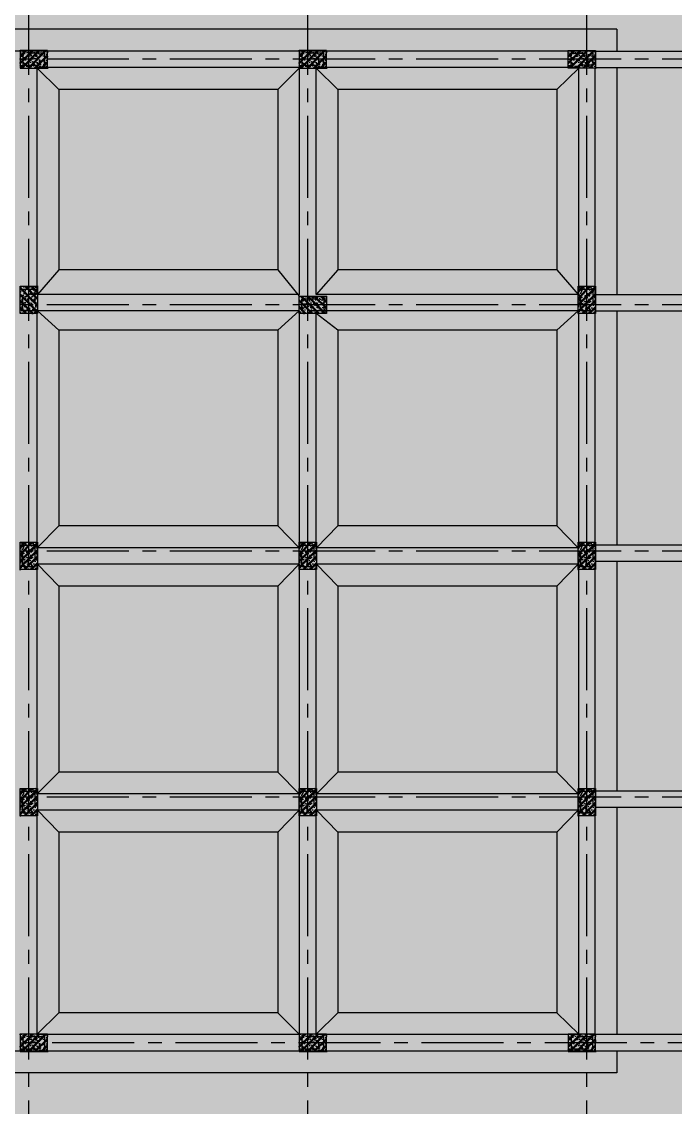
# Model space of a CAD drawing. Header units: millimetres. Extents: x 71 to 1994474, y -338610 to 1053.
# Drawn here: x 1894231 to 1906176, y -190594 to -170749 of the extents above; entities that cross this region are included whole.
import ezdxf

# ---------------------------------------------------------------- set-up
doc = ezdxf.new("R2010")
doc.units = ezdxf.units.MM
doc.header["$LTSCALE"] = 1000
doc.header["$MEASUREMENT"] = 0
doc.linetypes.add('CENTER2', pattern=[1.125, 0.75, -0.125, 0.125, -0.125])
doc.linetypes.add('HIDDEN', pattern=[0.375, 0.25, -0.125])
for name, color, linetype in [('CDC.01.AXIS', 160, 'CENTER2'), ('CDC.03.BORDER', 3, 'CONTINUOUS'), ('CDC.04.HIDDEN', 8, 'HIDDEN'), ('CDC.09.COLUMN', 4, 'CONTINUOUS'), ('CDC.10.HATCH', 163, 'CONTINUOUS')]:
    doc.layers.add(name, color=color, linetype=linetype)

msp = doc.modelspace()

# ---------------------------------------------------------------- hatches: boundary and pattern name
at = {"layer": 'CDC.10.HATCH'}
h = msp.add_hatch(dxfattribs=at)
h.set_pattern_fill('AR-SAND', color=256, scale=300, style=0)
h.set_pattern_definition([(37.5, (-5927.9, -8e-05), (-18.89801, 578.04713), [0, -456, 0, -510, 0, -487.5]), (7.5, (-5927.9, -8e-05), (530.933, 846.64382), [0, -246, 0, -411, 0, -157.5]), (327.5, (-6296.9, -8e-05), (934.24256, 1.69772), [0, -150, 0, -540, 0, -705]), (317.5, (-6296.9, -8e-05), (901.83798, 263.30267), [0, -75, 0, -354, 0, -405])])
h.paths.add_polyline_path([(1906445.5, -168435.3), (1934540.5, -168435.3), (1934540.5, -195215.3), (1908140.5, -195215.3), (1908140.5, -192415.3), (1881160.5, -192415.3), (1881160.5, -168435.3)])
h = msp.add_hatch(dxfattribs=at)
h.set_pattern_fill('1BETONG2-BOP', color=256, scale=20, angle=90, style=0, pattern_type=2)
h.set_pattern_definition([(140, (3902.73, -327572.97), (12.550427, 143.4520365), [15, -165]), (85, (3902.73, -327572.97), (-150.438427, -27.750267), [12, -132]), (190.4514, (3903.78, -327561.01), (-137.887908, 115.701876), [12.748038, -140.228422]), (136.1842, (3862.73, -327572.97), (33.103803, 213.44821), [22.5, -247.5]), (186.6356, (3865.49, -327555.18), (-194.823574, 186.93254), [19.122058, -210.3426]), (81.1842, (3862.73, -327572.97), (-194.82372, 186.93239), [18, -198]), (111, (3872.73, -327552.97), (80.523778, 119.3814104), [15, -165]), (316, (3872.73, -327552.97), (73.107962, 134.376424), [12, -132]), (161.4514, (3879.44, -327543.02), (-64.506099, 168.044526), [12.748038, -140.228422]), (157.5, (3902.73, -327572.967), (-58.8748924, -31.1832367), [0, -130.4, 0, -134, 0, -132.5]), (94.5, (3902.73, -327572.97), (-76.0206377, 56.6701848), [0, -76.4, 0, -127.4, 0, -50.5]), (57.5, (3902.73, -327617.57), (4.5109743, 106.7644872), [0, -50, 0, -156, 0, -207]), (47.5, (3902.73, -327637.57), (-20.0209965, 116.637234), [0, -65, 0, -103.6, 0, -147]), (45, (3902.73, -327572.97), (-60.1040764, 60.1040764), []), (45, (3878.23, -327572.97), (-60.1040764, 60.1040764), [])])
h.paths.add_polyline_path([(1894700.5, -171275.3), (1894200.5, -171275.3), (1894200.5, -171595.3), (1894700.5, -171595.3)])
h = msp.add_hatch(dxfattribs=at)
h.set_pattern_fill('1BETONG2-BOP', color=256, scale=20, angle=90, style=0, pattern_type=2)
h.set_pattern_definition([(140, (9002.73, -327572.97), (12.550427, 143.4520365), [15, -165]), (85, (9002.73, -327572.97), (-150.438427, -27.750267), [12, -132]), (190.4514, (9003.78, -327561.01), (-137.887908, 115.701876), [12.748038, -140.228422]), (136.1842, (8962.73, -327572.97), (33.103803, 213.44821), [22.5, -247.5]), (186.6356, (8965.49, -327555.18), (-194.823574, 186.93254), [19.122058, -210.3426]), (81.1842, (8962.73, -327572.97), (-194.82372, 186.93239), [18, -198]), (111, (8972.73, -327552.97), (80.523778, 119.3814104), [15, -165]), (316, (8972.73, -327552.97), (73.107962, 134.376424), [12, -132]), (161.4514, (8979.44, -327543.02), (-64.506099, 168.044526), [12.748038, -140.228422]), (157.5, (9002.73, -327572.967), (-58.8748924, -31.1832367), [0, -130.4, 0, -134, 0, -132.5]), (94.5, (9002.73, -327572.97), (-76.0206377, 56.6701848), [0, -76.4, 0, -127.4, 0, -50.5]), (57.5, (9002.73, -327617.57), (4.5109743, 106.7644872), [0, -50, 0, -156, 0, -207]), (47.5, (9002.73, -327637.57), (-20.0209965, 116.637234), [0, -65, 0, -103.6, 0, -147]), (45, (9002.73, -327572.97), (-60.1040764, 60.1040764), []), (45, (8978.23, -327572.97), (-60.1040764, 60.1040764), [])])
h.paths.add_polyline_path([(1899800.5, -171275.3), (1899300.5, -171275.3), (1899300.5, -171595.3), (1899800.5, -171595.3)])
h = msp.add_hatch(dxfattribs=at)
h.set_pattern_fill('1BETONG2-BOP', color=256, scale=20, angle=90, style=0, pattern_type=2)
h.set_pattern_definition([(140, (13922.73, -327572.97), (12.550427, 143.4520365), [15, -165]), (85, (13922.73, -327572.97), (-150.438427, -27.750267), [12, -132]), (190.4514, (13923.78, -327561.01), (-137.887908, 115.701876), [12.748038, -140.228422]), (136.1842, (13882.73, -327572.97), (33.103803, 213.44821), [22.5, -247.5]), (186.6356, (13885.49, -327555.18), (-194.823574, 186.93254), [19.122058, -210.3426]), (81.1842, (13882.73, -327572.97), (-194.82372, 186.93239), [18, -198]), (111, (13892.73, -327552.97), (80.523778, 119.3814104), [15, -165]), (316, (13892.73, -327552.97), (73.107962, 134.376424), [12, -132]), (161.4514, (13899.44, -327543.02), (-64.506099, 168.044526), [12.748038, -140.228422]), (157.5, (13922.73, -327572.967), (-58.8748924, -31.1832367), [0, -130.4, 0, -134, 0, -132.5]), (94.5, (13922.73, -327572.97), (-76.0206377, 56.6701848), [0, -76.4, 0, -127.4, 0, -50.5]), (57.5, (13922.73, -327617.57), (4.5109743, 106.7644872), [0, -50, 0, -156, 0, -207]), (47.5, (13922.73, -327637.57), (-20.0209965, 116.637234), [0, -65, 0, -103.6, 0, -147]), (45, (13922.73, -327572.97), (-60.1040764, 60.1040764), []), (45, (13898.23, -327572.97), (-60.1040764, 60.1040764), [])])
h.paths.add_polyline_path([(1904720.5, -171275.3), (1904220.5, -171275.3), (1904220.5, -171595.3), (1904720.5, -171595.3)])
h = msp.add_hatch(dxfattribs=at)
h.set_pattern_fill('1BETONG2-BOP', color=256, scale=20, angle=180, style=0, pattern_type=2)
h.set_pattern_definition([(230, (2050498.23, -2066383.07), (-143.4520365, 12.550427), [15, -165]), (175, (2050498.23, -2066383.07), (27.750267, -150.438427), [12, -132]), (280.4514, (2050486.28, -2066382.03), (-115.701876, -137.887908), [12.748038, -140.228422]), (226.1842, (2050498.23, -2066423.07), (-213.44821, 33.103803), [22.5, -247.5]), (276.6356, (2050480.44, -2066420.31), (-186.93254, -194.823574), [19.122058, -210.3426]), (171.1842, (2050498.23, -2066423.07), (-186.93239, -194.82372), [18, -198]), (201, (2050478.23, -2066413.07), (-119.3814104, 80.523778), [15, -165]), (46, (2050478.23, -2066413.07), (-134.376424, 73.107962), [12, -132]), (251.4514, (2050468.28, -2066406.36), (-168.044526, -64.506099), [12.748038, -140.228422]), (247.5, (2050498.23, -2066383.07), (31.1832367, -58.8748924), [0, -130.4, 0, -134, 0, -132.5]), (184.5, (2050498.23, -2066383.07), (-56.6701848, -76.0206377), [0, -76.4, 0, -127.4, 0, -50.5]), (147.5, (2050542.83, -2066383.07), (-106.7644872, 4.5109743), [0, -50, 0, -156, 0, -207]), (137.5, (2050562.83, -2066383.07), (-116.637234, -20.0209965), [0, -65, 0, -103.6, 0, -147]), (135, (2050498.23, -2066383.07), (-60.1040764, -60.1040764), []), (135, (2050498.23, -2066407.57), (-60.1040764, -60.1040764), [])])
h.paths.add_polyline_path([(1894200.5, -175585.3), (1894200.5, -176085.3), (1894520.5, -176085.3), (1894520.5, -175585.3)])
h = msp.add_hatch(dxfattribs=at)
h.set_pattern_fill('1BETONG2-BOP', color=256, scale=20, angle=90, style=0, pattern_type=2)
h.set_pattern_definition([(140, (19022.73, -331882.97), (12.550427, 143.4520365), [15, -165]), (85, (19022.73, -331882.97), (-150.438427, -27.750267), [12, -132]), (190.4514, (19023.78, -331871.01), (-137.887908, 115.701876), [12.748038, -140.228422]), (136.1842, (18982.73, -331882.97), (33.103803, 213.44821), [22.5, -247.5]), (186.6356, (18985.49, -331865.18), (-194.823574, 186.93254), [19.122058, -210.3426]), (81.1842, (18982.73, -331882.97), (-194.82372, 186.93239), [18, -198]), (111, (18992.73, -331862.97), (80.523778, 119.3814104), [15, -165]), (316, (18992.73, -331862.97), (73.107962, 134.376424), [12, -132]), (161.4514, (18999.44, -331853.02), (-64.506099, 168.044526), [12.748038, -140.228422]), (157.5, (19022.73, -331882.967), (-58.8748924, -31.1832367), [0, -130.4, 0, -134, 0, -132.5]), (94.5, (19022.73, -331882.97), (-76.0206377, 56.6701848), [0, -76.4, 0, -127.4, 0, -50.5]), (57.5, (19022.73, -331927.57), (4.5109743, 106.7644872), [0, -50, 0, -156, 0, -207]), (47.5, (19022.73, -331947.57), (-20.0209965, 116.637234), [0, -65, 0, -103.6, 0, -147]), (45, (19022.73, -331882.97), (-60.1040764, 60.1040764), []), (45, (18998.23, -331882.97), (-60.1040764, 60.1040764), [])])
h.paths.add_polyline_path([(1904720.5, -175585.3), (1904400.5, -175585.3), (1904400.5, -176085.3), (1904720.5, -176085.3)])
h = msp.add_hatch(dxfattribs=at)
h.set_pattern_fill('1BETONG2-BOP', color=256, scale=20, style=0, pattern_type=2)
h.set_pattern_definition([(50, (1743502.83, 1709612.54), (143.4520365, -12.550427), [15, -165]), (355, (1743502.83, 1709612.54), (-27.750267, 150.438427), [12, -132]), (100.4514, (1743514.79, 1709611.49), (115.701876, 137.887908), [12.748038, -140.228422]), (46.1842, (1743502.83, 1709652.54), (213.44821, -33.103803), [22.5, -247.5]), (96.6356, (1743520.62, 1709649.78), (186.93254, 194.823574), [19.122058, -210.3426]), (351.1842, (1743502.83, 1709652.54), (186.93239, 194.82372), [18, -198]), (21, (1743522.83, 1709642.54), (119.3814104, -80.523778), [15, -165]), (226, (1743522.83, 1709642.54), (134.376424, -73.107962), [12, -132]), (71.4514, (1743532.78, 1709635.82), (168.044526, 64.506099), [12.748038, -140.228422]), (67.5, (1743502.834, 1709612.535), (-31.1832367, 58.8748924), [0, -130.4, 0, -134, 0, -132.5]), (4.5, (1743502.834, 1709612.535), (56.6701848, 76.0206377), [0, -76.4, 0, -127.4, 0, -50.5]), (327.5, (1743458.234, 1709612.535), (106.7644872, -4.5109743), [0, -50, 0, -156, 0, -207]), (317.5, (1743438.23, 1709612.535), (116.637234, 20.0209965), [0, -65, 0, -103.6, 0, -147]), (315, (1743502.83, 1709612.535), (60.1040764, 60.1040764), []), (315, (1743502.83, 1709637.035), (60.1040764, 60.1040764), [])])
h.paths.add_polyline_path([(1899800.5, -176085.3), (1899800.5, -175765.3), (1899300.5, -175765.3), (1899300.5, -176085.3)])
h = msp.add_hatch(dxfattribs=at)
h.set_pattern_fill('1BETONG2-BOP', color=256, scale=20, angle=90, style=0, pattern_type=2)
h.set_pattern_definition([(140, (8822.73, -336562.97), (12.550427, 143.4520365), [15, -165]), (85, (8822.73, -336562.97), (-150.438427, -27.750267), [12, -132]), (190.4514, (8823.78, -336551.01), (-137.887908, 115.701876), [12.748038, -140.228422]), (136.1842, (8782.73, -336562.97), (33.103803, 213.44821), [22.5, -247.5]), (186.6356, (8785.49, -336545.18), (-194.823574, 186.93254), [19.122058, -210.3426]), (81.1842, (8782.73, -336562.97), (-194.82372, 186.93239), [18, -198]), (111, (8792.73, -336542.97), (80.523778, 119.3814104), [15, -165]), (316, (8792.73, -336542.97), (73.107962, 134.376424), [12, -132]), (161.4514, (8799.44, -336533.02), (-64.506099, 168.044526), [12.748038, -140.228422]), (157.5, (8822.73, -336562.967), (-58.8748924, -31.1832367), [0, -130.4, 0, -134, 0, -132.5]), (94.5, (8822.73, -336562.97), (-76.0206377, 56.6701848), [0, -76.4, 0, -127.4, 0, -50.5]), (57.5, (8822.73, -336607.57), (4.5109743, 106.7644872), [0, -50, 0, -156, 0, -207]), (47.5, (8822.73, -336627.57), (-20.0209965, 116.637234), [0, -65, 0, -103.6, 0, -147]), (45, (8822.73, -336562.97), (-60.1040764, 60.1040764), []), (45, (8798.23, -336562.97), (-60.1040764, 60.1040764), [])])
h.paths.add_polyline_path([(1894520.5, -180265.3), (1894200.5, -180265.3), (1894200.5, -180765.3), (1894520.5, -180765.3)])
h = msp.add_hatch(dxfattribs=at)
h.set_pattern_fill('1BETONG2-BOP', color=256, scale=20, angle=90, style=0, pattern_type=2)
h.set_pattern_definition([(140, (13922.73, -336562.97), (12.550427, 143.4520365), [15, -165]), (85, (13922.73, -336562.97), (-150.438427, -27.750267), [12, -132]), (190.4514, (13923.78, -336551.01), (-137.887908, 115.701876), [12.748038, -140.228422]), (136.1842, (13882.73, -336562.97), (33.103803, 213.44821), [22.5, -247.5]), (186.6356, (13885.49, -336545.18), (-194.823574, 186.93254), [19.122058, -210.3426]), (81.1842, (13882.73, -336562.97), (-194.82372, 186.93239), [18, -198]), (111, (13892.73, -336542.97), (80.523778, 119.3814104), [15, -165]), (316, (13892.73, -336542.97), (73.107962, 134.376424), [12, -132]), (161.4514, (13899.44, -336533.02), (-64.506099, 168.044526), [12.748038, -140.228422]), (157.5, (13922.73, -336562.967), (-58.8748924, -31.1832367), [0, -130.4, 0, -134, 0, -132.5]), (94.5, (13922.73, -336562.97), (-76.0206377, 56.6701848), [0, -76.4, 0, -127.4, 0, -50.5]), (57.5, (13922.73, -336607.57), (4.5109743, 106.7644872), [0, -50, 0, -156, 0, -207]), (47.5, (13922.73, -336627.57), (-20.0209965, 116.637234), [0, -65, 0, -103.6, 0, -147]), (45, (13922.73, -336562.97), (-60.1040764, 60.1040764), []), (45, (13898.23, -336562.97), (-60.1040764, 60.1040764), [])])
h.paths.add_polyline_path([(1899620.5, -180265.3), (1899300.5, -180265.3), (1899300.5, -180765.3), (1899620.5, -180765.3)])
h = msp.add_hatch(dxfattribs=at)
h.set_pattern_fill('1BETONG2-BOP', color=256, scale=20, angle=90, style=0, pattern_type=2)
h.set_pattern_definition([(140, (19022.73, -336562.97), (12.550427, 143.4520365), [15, -165]), (85, (19022.73, -336562.97), (-150.438427, -27.750267), [12, -132]), (190.4514, (19023.78, -336551.01), (-137.887908, 115.701876), [12.748038, -140.228422]), (136.1842, (18982.73, -336562.97), (33.103803, 213.44821), [22.5, -247.5]), (186.6356, (18985.49, -336545.18), (-194.823574, 186.93254), [19.122058, -210.3426]), (81.1842, (18982.73, -336562.97), (-194.82372, 186.93239), [18, -198]), (111, (18992.73, -336542.97), (80.523778, 119.3814104), [15, -165]), (316, (18992.73, -336542.97), (73.107962, 134.376424), [12, -132]), (161.4514, (18999.44, -336533.02), (-64.506099, 168.044526), [12.748038, -140.228422]), (157.5, (19022.73, -336562.967), (-58.8748924, -31.1832367), [0, -130.4, 0, -134, 0, -132.5]), (94.5, (19022.73, -336562.97), (-76.0206377, 56.6701848), [0, -76.4, 0, -127.4, 0, -50.5]), (57.5, (19022.73, -336607.57), (4.5109743, 106.7644872), [0, -50, 0, -156, 0, -207]), (47.5, (19022.73, -336627.57), (-20.0209965, 116.637234), [0, -65, 0, -103.6, 0, -147]), (45, (19022.73, -336562.97), (-60.1040764, 60.1040764), []), (45, (18998.23, -336562.97), (-60.1040764, 60.1040764), [])])
h.paths.add_polyline_path([(1904720.5, -180265.3), (1904400.5, -180265.3), (1904400.5, -180765.3), (1904720.5, -180765.3)])
h = msp.add_hatch(dxfattribs=at)
h.set_pattern_fill('1BETONG2-BOP', color=256, scale=20, angle=90, style=0, pattern_type=2)
h.set_pattern_definition([(140, (8822.73, -341062.97), (12.550427, 143.4520365), [15, -165]), (85, (8822.73, -341062.97), (-150.438427, -27.750267), [12, -132]), (190.4514, (8823.78, -341051.01), (-137.887908, 115.701876), [12.748038, -140.228422]), (136.1842, (8782.73, -341062.97), (33.103803, 213.44821), [22.5, -247.5]), (186.6356, (8785.49, -341045.18), (-194.823574, 186.93254), [19.122058, -210.3426]), (81.1842, (8782.73, -341062.97), (-194.82372, 186.93239), [18, -198]), (111, (8792.73, -341042.97), (80.523778, 119.3814104), [15, -165]), (316, (8792.73, -341042.97), (73.107962, 134.376424), [12, -132]), (161.4514, (8799.44, -341033.02), (-64.506099, 168.044526), [12.748038, -140.228422]), (157.5, (8822.73, -341062.967), (-58.8748924, -31.1832367), [0, -130.4, 0, -134, 0, -132.5]), (94.5, (8822.73, -341062.97), (-76.0206377, 56.6701848), [0, -76.4, 0, -127.4, 0, -50.5]), (57.5, (8822.73, -341107.57), (4.5109743, 106.7644872), [0, -50, 0, -156, 0, -207]), (47.5, (8822.73, -341127.57), (-20.0209965, 116.637234), [0, -65, 0, -103.6, 0, -147]), (45, (8822.73, -341062.97), (-60.1040764, 60.1040764), []), (45, (8798.23, -341062.97), (-60.1040764, 60.1040764), [])])
h.paths.add_polyline_path([(1894520.5, -184765.3), (1894200.5, -184765.3), (1894200.5, -185265.3), (1894520.5, -185265.3)])
h = msp.add_hatch(dxfattribs=at)
h.set_pattern_fill('1BETONG2-BOP', color=256, scale=20, angle=90, style=0, pattern_type=2)
h.set_pattern_definition([(140, (13922.73, -341062.97), (12.550427, 143.4520365), [15, -165]), (85, (13922.73, -341062.97), (-150.438427, -27.750267), [12, -132]), (190.4514, (13923.78, -341051.01), (-137.887908, 115.701876), [12.748038, -140.228422]), (136.1842, (13882.73, -341062.97), (33.103803, 213.44821), [22.5, -247.5]), (186.6356, (13885.49, -341045.18), (-194.823574, 186.93254), [19.122058, -210.3426]), (81.1842, (13882.73, -341062.97), (-194.82372, 186.93239), [18, -198]), (111, (13892.73, -341042.97), (80.523778, 119.3814104), [15, -165]), (316, (13892.73, -341042.97), (73.107962, 134.376424), [12, -132]), (161.4514, (13899.44, -341033.02), (-64.506099, 168.044526), [12.748038, -140.228422]), (157.5, (13922.73, -341062.967), (-58.8748924, -31.1832367), [0, -130.4, 0, -134, 0, -132.5]), (94.5, (13922.73, -341062.97), (-76.0206377, 56.6701848), [0, -76.4, 0, -127.4, 0, -50.5]), (57.5, (13922.73, -341107.57), (4.5109743, 106.7644872), [0, -50, 0, -156, 0, -207]), (47.5, (13922.73, -341127.57), (-20.0209965, 116.637234), [0, -65, 0, -103.6, 0, -147]), (45, (13922.73, -341062.97), (-60.1040764, 60.1040764), []), (45, (13898.23, -341062.97), (-60.1040764, 60.1040764), [])])
h.paths.add_polyline_path([(1899620.5, -184765.3), (1899300.5, -184765.3), (1899300.5, -185265.3), (1899620.5, -185265.3)])
h = msp.add_hatch(dxfattribs=at)
h.set_pattern_fill('1BETONG2-BOP', color=256, scale=20, angle=90, style=0, pattern_type=2)
h.set_pattern_definition([(140, (19022.73, -341062.97), (12.550427, 143.4520365), [15, -165]), (85, (19022.73, -341062.97), (-150.438427, -27.750267), [12, -132]), (190.4514, (19023.78, -341051.01), (-137.887908, 115.701876), [12.748038, -140.228422]), (136.1842, (18982.73, -341062.97), (33.103803, 213.44821), [22.5, -247.5]), (186.6356, (18985.49, -341045.18), (-194.823574, 186.93254), [19.122058, -210.3426]), (81.1842, (18982.73, -341062.97), (-194.82372, 186.93239), [18, -198]), (111, (18992.73, -341042.97), (80.523778, 119.3814104), [15, -165]), (316, (18992.73, -341042.97), (73.107962, 134.376424), [12, -132]), (161.4514, (18999.44, -341033.02), (-64.506099, 168.044526), [12.748038, -140.228422]), (157.5, (19022.73, -341062.967), (-58.8748924, -31.1832367), [0, -130.4, 0, -134, 0, -132.5]), (94.5, (19022.73, -341062.97), (-76.0206377, 56.6701848), [0, -76.4, 0, -127.4, 0, -50.5]), (57.5, (19022.73, -341107.57), (4.5109743, 106.7644872), [0, -50, 0, -156, 0, -207]), (47.5, (19022.73, -341127.57), (-20.0209965, 116.637234), [0, -65, 0, -103.6, 0, -147]), (45, (19022.73, -341062.97), (-60.1040764, 60.1040764), []), (45, (18998.23, -341062.97), (-60.1040764, 60.1040764), [])])
h.paths.add_polyline_path([(1904720.5, -184765.3), (1904400.5, -184765.3), (1904400.5, -185265.3), (1904720.5, -185265.3)])
h = msp.add_hatch(dxfattribs=at)
h.set_pattern_fill('1BETONG2-BOP', color=256, scale=20, angle=90, style=0, pattern_type=2)
h.set_pattern_definition([(140, (3902.73, -345552.97), (12.550427, 143.4520365), [15, -165]), (85, (3902.73, -345552.97), (-150.438427, -27.750267), [12, -132]), (190.4514, (3903.78, -345541.01), (-137.887908, 115.701876), [12.748038, -140.228422]), (136.1842, (3862.73, -345552.97), (33.103803, 213.44821), [22.5, -247.5]), (186.6356, (3865.49, -345535.18), (-194.823574, 186.93254), [19.122058, -210.3426]), (81.1842, (3862.73, -345552.97), (-194.82372, 186.93239), [18, -198]), (111, (3872.73, -345532.97), (80.523778, 119.3814104), [15, -165]), (316, (3872.73, -345532.97), (73.107962, 134.376424), [12, -132]), (161.4514, (3879.44, -345523.02), (-64.506099, 168.044526), [12.748038, -140.228422]), (157.5, (3902.73, -345552.967), (-58.8748924, -31.1832367), [0, -130.4, 0, -134, 0, -132.5]), (94.5, (3902.73, -345552.97), (-76.0206377, 56.6701848), [0, -76.4, 0, -127.4, 0, -50.5]), (57.5, (3902.73, -345597.57), (4.5109743, 106.7644872), [0, -50, 0, -156, 0, -207]), (47.5, (3902.73, -345617.57), (-20.0209965, 116.637234), [0, -65, 0, -103.6, 0, -147]), (45, (3902.73, -345552.97), (-60.1040764, 60.1040764), []), (45, (3878.23, -345552.97), (-60.1040764, 60.1040764), [])])
h.paths.add_polyline_path([(1894700.5, -189255.3), (1894200.5, -189255.3), (1894200.5, -189575.3), (1894700.5, -189575.3)])
h = msp.add_hatch(dxfattribs=at)
h.set_pattern_fill('1BETONG2-BOP', color=256, scale=20, angle=90, style=0, pattern_type=2)
h.set_pattern_definition([(140, (9002.73, -345552.97), (12.550427, 143.4520365), [15, -165]), (85, (9002.73, -345552.97), (-150.438427, -27.750267), [12, -132]), (190.4514, (9003.78, -345541.01), (-137.887908, 115.701876), [12.748038, -140.228422]), (136.1842, (8962.73, -345552.97), (33.103803, 213.44821), [22.5, -247.5]), (186.6356, (8965.49, -345535.18), (-194.823574, 186.93254), [19.122058, -210.3426]), (81.1842, (8962.73, -345552.97), (-194.82372, 186.93239), [18, -198]), (111, (8972.73, -345532.97), (80.523778, 119.3814104), [15, -165]), (316, (8972.73, -345532.97), (73.107962, 134.376424), [12, -132]), (161.4514, (8979.44, -345523.02), (-64.506099, 168.044526), [12.748038, -140.228422]), (157.5, (9002.73, -345552.967), (-58.8748924, -31.1832367), [0, -130.4, 0, -134, 0, -132.5]), (94.5, (9002.73, -345552.97), (-76.0206377, 56.6701848), [0, -76.4, 0, -127.4, 0, -50.5]), (57.5, (9002.73, -345597.57), (4.5109743, 106.7644872), [0, -50, 0, -156, 0, -207]), (47.5, (9002.73, -345617.57), (-20.0209965, 116.637234), [0, -65, 0, -103.6, 0, -147]), (45, (9002.73, -345552.97), (-60.1040764, 60.1040764), []), (45, (8978.23, -345552.97), (-60.1040764, 60.1040764), [])])
h.paths.add_polyline_path([(1899800.5, -189255.3), (1899300.5, -189255.3), (1899300.5, -189575.3), (1899800.5, -189575.3)])
h = msp.add_hatch(dxfattribs=at)
h.set_pattern_fill('1BETONG2-BOP', color=256, scale=20, angle=90, style=0, pattern_type=2)
h.set_pattern_definition([(140, (13922.73, -345552.97), (12.550427, 143.4520365), [15, -165]), (85, (13922.73, -345552.97), (-150.438427, -27.750267), [12, -132]), (190.4514, (13923.78, -345541.01), (-137.887908, 115.701876), [12.748038, -140.228422]), (136.1842, (13882.73, -345552.97), (33.103803, 213.44821), [22.5, -247.5]), (186.6356, (13885.49, -345535.18), (-194.823574, 186.93254), [19.122058, -210.3426]), (81.1842, (13882.73, -345552.97), (-194.82372, 186.93239), [18, -198]), (111, (13892.73, -345532.97), (80.523778, 119.3814104), [15, -165]), (316, (13892.73, -345532.97), (73.107962, 134.376424), [12, -132]), (161.4514, (13899.44, -345523.02), (-64.506099, 168.044526), [12.748038, -140.228422]), (157.5, (13922.73, -345552.967), (-58.8748924, -31.1832367), [0, -130.4, 0, -134, 0, -132.5]), (94.5, (13922.73, -345552.97), (-76.0206377, 56.6701848), [0, -76.4, 0, -127.4, 0, -50.5]), (57.5, (13922.73, -345597.57), (4.5109743, 106.7644872), [0, -50, 0, -156, 0, -207]), (47.5, (13922.73, -345617.57), (-20.0209965, 116.637234), [0, -65, 0, -103.6, 0, -147]), (45, (13922.73, -345552.97), (-60.1040764, 60.1040764), []), (45, (13898.23, -345552.97), (-60.1040764, 60.1040764), [])])
h.paths.add_polyline_path([(1904720.5, -189255.3), (1904220.5, -189255.3), (1904220.5, -189575.3), (1904720.5, -189575.3)])

# ---------------------------------------------------------------- linework, layer by layer
at = {"layer": 'CDC.01.AXIS', "ltscale": 2}
for p, q in [((1899460.5, -194218.6), (1899460.5, -167393.1)), ((1894360.5, -194218.6), (1894360.5, -169014.4)), ((1904560.5, -194218.6), (1904560.5, -169014.4)), ((1934438.8, -171435.3), (1881690.1, -171435.3)), ((1934438.8, -175925.3), (1881690.1, -175925.3)), ((1934438.8, -180425.3), (1881690.1, -180425.3)), ((1934438.8, -184925.3), (1881690.1, -184925.3)), ((1934538.8, -189415.3), (1881790.1, -189415.3))]:
    msp.add_line(p, q, dxfattribs=at)
at = {"layer": 'CDC.03.BORDER'}
for p, q in [((1905110.5, -170885.3), (1883610.5, -170885.3)), ((1905110.5, -170885.3), (1905110.5, -171285.3)), ((1904710.5, -171285.3), (1884010.5, -171285.3)), ((1904710.5, -171285.3), (1911010.5, -171285.3)), ((1899310.5, -171585.3), (1894510.5, -171585.3)), ((1894510.5, -175735.3), (1894510.5, -171585.3)), ((1894910.5, -171985.3), (1894510.5, -171595.3)), ((1898910.5, -171985.3), (1899300.5, -171595.3)), ((1899310.5, -175735.3), (1899310.5, -171585.3)), ((1904410.5, -171585.3), (1899610.5, -171585.3)), ((1899610.5, -175735.3), (1899610.5, -171585.3)), ((1900010.5, -171985.3), (1899610.5, -171595.3)), ((1904010.5, -171985.3), (1904410.5, -171595.3)), ((1904410.5, -175735.3), (1904410.5, -171585.3)), ((1904710.5, -171585.3), (1911010.5, -171585.3)), ((1904710.5, -175735.3), (1904710.5, -171585.3)), ((1905110.5, -171585.3), (1905110.5, -175735.3)), ((1894910.5, -171985.3), (1894910.5, -175285.3)), ((1898910.5, -171985.3), (1894910.5, -171985.3)), ((1898910.5, -171985.3), (1898910.5, -175285.3)), ((1900010.5, -171985.3), (1900010.5, -175285.3)), ((1904010.5, -171985.3), (1900010.5, -171985.3)), ((1904010.5, -171985.3), (1904010.5, -175285.3)), ((1894910.5, -175285.3), (1894520.5, -175735.3)), ((1898910.5, -175285.3), (1894910.5, -175285.3)), ((1898910.5, -175285.3), (1899300.5, -175765.3)), ((1900010.5, -175285.3), (1899610.5, -175735.3)), ((1904010.5, -175285.3), (1900010.5, -175285.3)), ((1904010.5, -175285.3), (1904400.5, -175735.3)), ((1899310.5, -175735.3), (1894510.5, -175735.3)), ((1904410.5, -175735.3), (1899610.5, -175735.3)), ((1904710.5, -175735.3), (1911010.5, -175735.3)), ((1899310.5, -176035.3), (1894510.5, -176035.3)), ((1894510.5, -180365.3), (1894510.5, -176035.3)), ((1894910.5, -176385.3), (1894520.5, -176035.3)), ((1898910.5, -176385.3), (1899300.5, -176035.3)), ((1899310.5, -180365.3), (1899310.5, -176035.3)), ((1904410.5, -176035.3), (1899610.5, -176035.3)), ((1899610.5, -180365.3), (1899610.5, -176035.3)), ((1900010.5, -176385.3), (1899610.5, -176085.3)), ((1904010.5, -176385.3), (1904400.5, -176035.3)), ((1904410.5, -180365.3), (1904410.5, -176035.3)), ((1904710.5, -176035.3), (1911010.5, -176035.3)), ((1904710.5, -180315.3), (1904710.5, -176035.3)), ((1905110.5, -176035.3), (1905110.5, -180315.3)), ((1898910.5, -176385.3), (1894910.5, -176385.3)), ((1894910.5, -176385.3), (1894910.5, -179965.3)), ((1898910.5, -176385.3), (1898910.5, -179965.3)), ((1900010.5, -176385.3), (1900010.5, -179965.3)), ((1904010.5, -176385.3), (1900010.5, -176385.3)), ((1904010.5, -176385.3), (1904010.5, -179965.3)), ((1894910.5, -179965.3), (1894510.5, -180365.3)), ((1898910.5, -179965.3), (1894910.5, -179965.3)), ((1898910.5, -179965.3), (1899300.5, -180365.3)), ((1900010.5, -179965.3), (1899620.5, -180365.3)), ((1904010.5, -179965.3), (1900010.5, -179965.3)), ((1904010.5, -179965.3), (1904400.5, -180365.3)), ((1899310.5, -180365.3), (1894510.5, -180365.3)), ((1904410.5, -180365.3), (1899610.5, -180365.3)), ((1911010.5, -180315.3), (1904710.5, -180315.3)), ((1899310.5, -180665.3), (1894510.5, -180665.3)), ((1894510.5, -184865.3), (1894510.5, -180665.3)), ((1894910.5, -181065.3), (1894520.5, -180665.3)), ((1898910.5, -181065.3), (1899300.5, -180665.3)), ((1899310.5, -184865.3), (1899310.5, -180665.3)), ((1904410.5, -180665.3), (1899610.5, -180665.3)), ((1899610.5, -184865.3), (1899610.5, -180665.3)), ((1900010.5, -181065.3), (1899620.5, -180665.3)), ((1904010.5, -181065.3), (1904400.5, -180665.3)), ((1904410.5, -184865.3), (1904410.5, -180665.3)), ((1911010.5, -180615.3), (1904710.5, -180615.3)), ((1904710.5, -184815.3), (1904710.5, -180615.3)), ((1905110.5, -180615.3), (1905110.5, -184815.3)), ((1894910.5, -181065.3), (1894910.5, -184465.3)), ((1898910.5, -181065.3), (1894910.5, -181065.3)), ((1898910.5, -181065.3), (1898910.5, -184465.3)), ((1900010.5, -181065.3), (1900010.5, -184465.3)), ((1904010.5, -181065.3), (1900010.5, -181065.3)), ((1904010.5, -181065.3), (1904010.5, -184465.3)), ((1894910.5, -184465.3), (1894510.5, -184865.3)), ((1898910.5, -184465.3), (1894910.5, -184465.3)), ((1898910.5, -184465.3), (1899300.5, -184865.3)), ((1900010.5, -184465.3), (1899620.5, -184865.3)), ((1904010.5, -184465.3), (1900010.5, -184465.3)), ((1904010.5, -184465.3), (1904400.5, -184865.3)), ((1899310.5, -184865.3), (1894510.5, -184865.3)), ((1904410.5, -184865.3), (1899610.5, -184865.3)), ((1911010.5, -184815.3), (1904710.5, -184815.3)), ((1904710.5, -189265.3), (1904710.5, -185115.3)), ((1911010.5, -185115.3), (1904710.5, -185115.3)), ((1905110.5, -185115.3), (1905110.5, -189265.3)), ((1899310.5, -185165.3), (1894510.5, -185165.3)), ((1894510.5, -189265.3), (1894510.5, -185165.3)), ((1894910.5, -185565.3), (1894520.5, -185165.3)), ((1898910.5, -185565.3), (1899300.5, -185165.3)), ((1899310.5, -189265.3), (1899310.5, -185165.3)), ((1904410.5, -185165.3), (1899610.5, -185165.3)), ((1899610.5, -189265.3), (1899610.5, -185165.3)), ((1900010.5, -185565.3), (1899620.5, -185165.3)), ((1904010.5, -185565.3), (1904400.5, -185165.3)), ((1904410.5, -189265.3), (1904410.5, -185165.3)), ((1894910.5, -185565.3), (1894910.5, -188865.3)), ((1898910.5, -185565.3), (1894910.5, -185565.3)), ((1898910.5, -185565.3), (1898910.5, -188865.3)), ((1900010.5, -185565.3), (1900010.5, -188865.3)), ((1904010.5, -185565.3), (1900010.5, -185565.3)), ((1904010.5, -185565.3), (1904010.5, -188865.3)), ((1894910.5, -188865.3), (1894510.5, -189255.3)), ((1898910.5, -188865.3), (1894910.5, -188865.3)), ((1898910.5, -188865.3), (1899300.5, -189255.3)), ((1900010.5, -188865.3), (1899610.5, -189255.3)), ((1904010.5, -188865.3), (1900010.5, -188865.3)), ((1904010.5, -188865.3), (1904410.5, -189255.3)), ((1899310.5, -189265.3), (1894510.5, -189265.3)), ((1904410.5, -189265.3), (1899610.5, -189265.3)), ((1911010.5, -189265.3), (1904710.5, -189265.3)), ((1904710.5, -189565.3), (1884010.5, -189565.3)), ((1911010.5, -189565.3), (1904710.5, -189565.3)), ((1905110.5, -189565.3), (1905110.5, -189965.3)), ((1905110.5, -189965.3), (1883610.5, -189965.3))]:
    msp.add_line(p, q, dxfattribs=at)
at = {"layer": 'CDC.04.HIDDEN'}
for points in [[(1894650.5, -171545.3), (1894650.5, -171325.3), (1894250.5, -171325.3), (1894250.5, -171545.3)], [(1899350.5, -171325.3), (1899350.5, -171545.3), (1899750.5, -171545.3), (1899750.5, -171325.3)], [(1904270.5, -171545.3), (1904270.5, -171325.3), (1904670.5, -171325.3), (1904670.5, -171545.3)], [(1894470.5, -176035.3), (1894250.5, -176035.3), (1894250.5, -175635.3), (1894470.5, -175635.3)], [(1899350.5, -176035.3), (1899350.5, -175815.3), (1899750.5, -175815.3), (1899750.5, -176035.3)], [(1904670.5, -176035.3), (1904450.5, -176035.3), (1904450.5, -175635.3), (1904670.5, -175635.3)], [(1894470.5, -180715.3), (1894250.5, -180715.3), (1894250.5, -180315.3), (1894470.5, -180315.3)], [(1899570.5, -180715.3), (1899350.5, -180715.3), (1899350.5, -180315.3), (1899570.5, -180315.3)], [(1904670.5, -180715.3), (1904450.5, -180715.3), (1904450.5, -180315.3), (1904670.5, -180315.3)], [(1894470.5, -185215.3), (1894250.5, -185215.3), (1894250.5, -184815.3), (1894470.5, -184815.3)], [(1899570.5, -185215.3), (1899350.5, -185215.3), (1899350.5, -184815.3), (1899570.5, -184815.3)], [(1904670.5, -185215.3), (1904450.5, -185215.3), (1904450.5, -184815.3), (1904670.5, -184815.3)], [(1894250.5, -189305.3), (1894250.5, -189525.3), (1894650.5, -189525.3), (1894650.5, -189305.3)], [(1899350.5, -189305.3), (1899350.5, -189525.3), (1899750.5, -189525.3), (1899750.5, -189305.3)], [(1904270.5, -189305.3), (1904270.5, -189525.3), (1904670.5, -189525.3), (1904670.5, -189305.3)]]:
    msp.add_lwpolyline(points, close=True, dxfattribs=at)
at = {"layer": 'CDC.09.COLUMN'}
for points in [[(1894700.5, -171595.3), (1894700.5, -171275.3), (1894200.5, -171275.3), (1894200.5, -171595.3)], [(1899300.5, -171275.3), (1899300.5, -171595.3), (1899800.5, -171595.3), (1899800.5, -171275.3)], [(1904220.5, -171595.3), (1904220.5, -171275.3), (1904720.5, -171275.3), (1904720.5, -171595.3)], [(1894520.5, -176085.3), (1894200.5, -176085.3), (1894200.5, -175585.3), (1894520.5, -175585.3)], [(1904720.5, -176085.3), (1904400.5, -176085.3), (1904400.5, -175585.3), (1904720.5, -175585.3)], [(1899300.5, -176085.3), (1899300.5, -175765.3), (1899800.5, -175765.3), (1899800.5, -176085.3)], [(1894520.5, -180765.3), (1894200.5, -180765.3), (1894200.5, -180265.3), (1894520.5, -180265.3)], [(1899620.5, -180765.3), (1899300.5, -180765.3), (1899300.5, -180265.3), (1899620.5, -180265.3)], [(1904720.5, -180765.3), (1904400.5, -180765.3), (1904400.5, -180265.3), (1904720.5, -180265.3)], [(1894520.5, -185265.3), (1894200.5, -185265.3), (1894200.5, -184765.3), (1894520.5, -184765.3)], [(1899620.5, -185265.3), (1899300.5, -185265.3), (1899300.5, -184765.3), (1899620.5, -184765.3)], [(1904720.5, -185265.3), (1904400.5, -185265.3), (1904400.5, -184765.3), (1904720.5, -184765.3)], [(1894200.5, -189255.3), (1894200.5, -189575.3), (1894700.5, -189575.3), (1894700.5, -189255.3)], [(1899300.5, -189255.3), (1899300.5, -189575.3), (1899800.5, -189575.3), (1899800.5, -189255.3)], [(1904220.5, -189255.3), (1904220.5, -189575.3), (1904720.5, -189575.3), (1904720.5, -189255.3)]]:
    msp.add_lwpolyline(points, close=True, dxfattribs=at)

doc.saveas('drawing.dxf')
